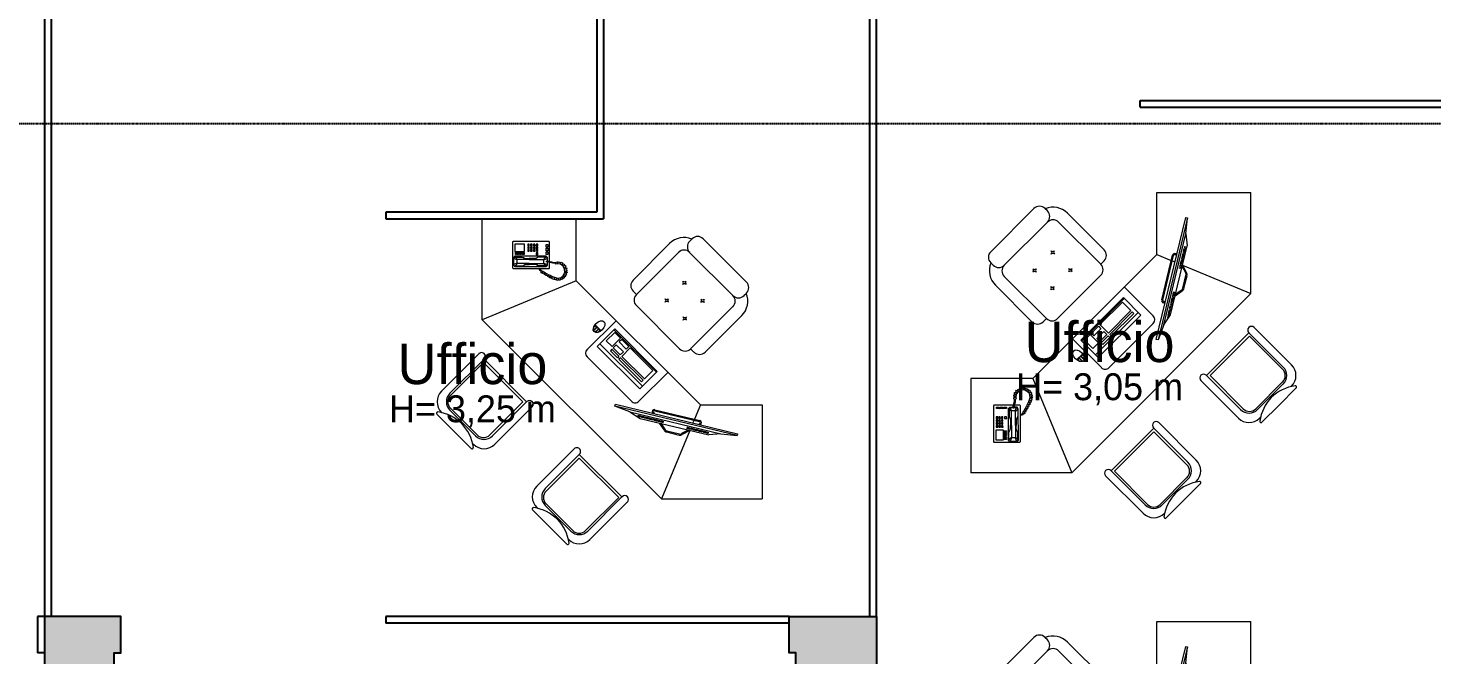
# Model space of a CAD drawing. Header units: millimetres. Extents: x 515 to 43442, y -1882 to 9936.
# Drawn here: x 33453 to 34497, y 2815 to 3281 of the extents above; entities that cross this region are included whole.
import ezdxf

# ---------------------------------------------------------------- set-up
doc = ezdxf.new("R2010")
doc.units = ezdxf.units.MM
doc.linetypes.add('DASHDOT2', pattern=[0.5, 0.25, -0.125, 0, -0.125])
doc.layers.add('_NOTE', color=12, linetype='Continuous', lineweight=20, true_color=0xbd0000)
doc.layers.add('CAMP sez', color=9, linetype='Continuous', lineweight=15, true_color=0xbdbdbd)
doc.layers.add('ARREDI_LINEE', color=33, linetype='Continuous', lineweight=9)
for name, color, linetype in [('CAMP', 5, 'Continuous'), ('Linee di sezione', 7, 'Continuous'), ('PROS', 9, 'Continuous'), ('SEZ', 170, 'Continuous'), ('Testi', 7, 'Continuous')]:
    doc.layers.add(name, color=color, linetype=linetype)
doc.styles.add('T_ESE_q100', font='bahnschrift.ttf', dxfattribs={"height": 15})

# ---------------------------------------------------------------- blocks, each defined once
blk = doc.blocks.new('scrivania esa')
at = {"layer": 'ARREDI_LINEE', "lineweight": -2, "transparency": 33554687}
for p, q in [((5093.7, 28406.7), (5139.2, 28406.7)), ((5087.9, 28398.3), (5087.9, 28400.9)), ((5093.7, 28392.4), (5139.2, 28392.4)), ((5145, 28398.3), (5145, 28400.9)), ((5078.5, 28348.1), (5078.5, 28386.6)), ((5087.9, 28342.2), (5087.9, 28386.6)), ((5145, 28342.2), (5145, 28386.6)), ((5154.4, 28348.1), (5154.4, 28386.6)), ((5016.4, 28350.4), (4966.9, 28300.9)), ((5049, 28317.8), (5016.4, 28350.4)), ((5087.9, 28342.2), (5084.4, 28342.2)), ((5145, 28342.2), (5148.5, 28342.2)), ((5179.6, 28317.8), (5212.2, 28350.4)), ((5212.2, 28350.4), (5261.7, 28300.9)), ((5093.7, 28336.4), (5139.2, 28336.4)), ((5014, 28324.2), (4995.1, 28305.3)), ((5014.6, 28324.2), (5014, 28324.2)), ((5014.2, 28321.1), (5015, 28321.9)), ((5015.5, 28319.7), (5014.2, 28321.1)), ((5024.8, 28314), (5014.6, 28324.2)), ((5015, 28321.9), (5016.4, 28320.5)), ((5016.4, 28320.5), (5015.5, 28319.7)), ((5016.1, 28319.2), (5016.9, 28320)), ((5016.9, 28320), (5018.3, 28318.6)), ((5031.4, 28319.7), (5032.4, 28320)), ((5031.6, 28318.3), (5031.4, 28319.7)), ((5032.4, 28320), (5033.1, 28319)), ((5033.1, 28319), (5033.5, 28320.1)), ((5033.5, 28320.1), (5034.4, 28320.2)), ((5034.4, 28320.2), (5034.6, 28319.1)), ((5034.6, 28319.1), (5035.2, 28320)), ((5035.2, 28320), (5036.1, 28319.8)), ((5036.1, 28319.8), (5036.2, 28318.5)), ((5036.2, 28318.5), (5037, 28319.5)), ((5037, 28319.5), (5037.7, 28319.1)), ((5205.7, 28313.4), (5215, 28321)), ((5002.5, 28310), (4997.4, 28304.9)), ((5006.5, 28306), (5002.5, 28310)), ((5020.3, 28314.9), (5003.7, 28298.4)), ((5005.1, 28312.3), (5004.3, 28311.5)), ((5004.3, 28311.5), (5005.1, 28310.7)), ((5005.9, 28311.5), (5005.1, 28312.3)), ((5005.1, 28310.7), (5005.9, 28311.5)), ((5006.5, 28311), (5005.7, 28310.1)), ((5005.7, 28310.1), (5006.5, 28309.3)), ((5006.6, 28313.8), (5005.8, 28313)), ((5005.8, 28313), (5006.6, 28312.2)), ((5007.3, 28310.1), (5006.5, 28311)), ((5006.5, 28309.3), (5007.3, 28310.1)), ((5007.4, 28313), (5006.6, 28313.8)), ((5006.6, 28312.2), (5007.4, 28313)), ((5007.9, 28309.6), (5007, 28308.8)), ((5008, 28312.5), (5007.2, 28311.6)), ((5007.2, 28311.6), (5008, 28310.8)), ((5008.1, 28315.3), (5007.3, 28314.5)), ((5007.3, 28314.5), (5008.1, 28313.7)), ((5008.7, 28308.8), (5007.9, 28309.6)), ((5008.8, 28311.6), (5008, 28312.5)), ((5008, 28310.8), (5008.8, 28311.6)), ((5009, 28314.5), (5008.1, 28315.3)), ((5008.1, 28313.7), (5009, 28314.5)), ((5009.4, 28311.1), (5008.5, 28310.3)), ((5008.5, 28310.3), (5009.4, 28309.5)), ((5009.5, 28314), (5008.7, 28313.2)), ((5008.7, 28313.2), (5009.5, 28312.3)), ((5009.6, 28316.9), (5008.8, 28316)), ((5008.8, 28316), (5009.6, 28315.2)), ((5009.1, 28293), (5025.5, 28309.5)), ((5010.2, 28310.3), (5009.4, 28311.1)), ((5009.4, 28309.5), (5010.2, 28310.3)), ((5009.4, 28291.1), (5028.3, 28310)), ((5010.3, 28313.2), (5009.5, 28314)), ((5009.5, 28312.3), (5010.3, 28313.2)), ((5010.5, 28316), (5009.6, 28316.9)), ((5009.6, 28315.2), (5010.5, 28316)), ((5010.9, 28312.6), (5010.1, 28311.8)), ((5010.1, 28311.8), (5010.9, 28311)), ((5011, 28315.5), (5010.2, 28314.7)), ((5010.2, 28314.7), (5011, 28313.8)), ((5011.7, 28311.8), (5010.9, 28312.6)), ((5010.9, 28311), (5011.7, 28311.8)), ((5011.8, 28314.7), (5011, 28315.5)), ((5011, 28313.8), (5011.8, 28314.7)), ((5012.4, 28314.1), (5011.6, 28313.3)), ((5011.6, 28313.3), (5012.4, 28312.5)), ((5013.2, 28313.3), (5012.4, 28314.1)), ((5012.4, 28312.5), (5013.2, 28313.3)), ((5013.1, 28304.4), (5020.5, 28311.8)), ((5014, 28312.5), (5013.2, 28311.6)), ((5013.2, 28311.6), (5014.3, 28310.5)), ((5015.1, 28311.4), (5014, 28312.5)), ((5014.3, 28310.5), (5015.1, 28311.4)), ((5015.3, 28302.2), (5022.7, 28309.6)), ((5017.4, 28317.8), (5016.1, 28319.2)), ((5016.4, 28309.6), (5016.1, 28308.5)), ((5016.8, 28310.5), (5016.4, 28309.6)), ((5020.5, 28314.2), (5016.8, 28310.5)), ((5018.3, 28318.6), (5017.4, 28317.8)), ((5018, 28317.3), (5018.8, 28318.1)), ((5019.4, 28315.9), (5018, 28317.3)), ((5018.8, 28318.1), (5020.2, 28316.7)), ((5020.2, 28316.7), (5019.4, 28315.9)), ((5049, 28317.8), (5020, 28247.8)), ((5021.7, 28314.9), (5020.3, 28314.9)), ((5021.1, 28314.7), (5020.5, 28314.2)), ((5020.5, 28314.2), (5020.5, 28311.8)), ((5020.5, 28311.8), (5020.9, 28311.9)), ((5020.9, 28311.9), (5022, 28314.4)), ((5022.8, 28310), (5020.9, 28311.9)), ((5022, 28314.4), (5021.1, 28314.7)), ((5025.1, 28309.6), (5021.4, 28305.9)), ((5023.6, 28313), (5021.7, 28314.9)), ((5022, 28314.4), (5023.5, 28312.9)), ((5022.7, 28309.6), (5022.8, 28310)), ((5025.1, 28309.6), (5022.7, 28309.6)), ((5022.8, 28310), (5025.3, 28311.1)), ((5023.1, 28312.5), (5024.3, 28313.6)), ((5023.5, 28312.1), (5023.1, 28312.5)), ((5024.7, 28313.1), (5023.5, 28312.1)), ((5023.9, 28312.4), (5025.3, 28311.1)), ((5025.7, 28311), (5024.1, 28312.6)), ((5024.3, 28313.6), (5026, 28314.7)), ((5025.7, 28313.8), (5024.7, 28313.1)), ((5025.5, 28310.3), (5025.1, 28309.6)), ((5028.3, 28310.5), (5025.3, 28313.5)), ((5025.3, 28311.1), (5025.5, 28310.3)), ((5025.5, 28309.5), (5025.7, 28311)), ((5027.4, 28314.7), (5025.7, 28313.8)), ((5026, 28314.7), (5027.6, 28315.7)), ((5028.1, 28315.3), (5027.4, 28314.7)), ((5027.6, 28315.7), (5028.3, 28316.4)), ((5028.8, 28316.1), (5028.1, 28315.3)), ((5028.3, 28316.4), (5028.6, 28316.5)), ((5028.3, 28310), (5028.3, 28310.5)), ((5028.6, 28317.1), (5029.2, 28317.8)), ((5028.6, 28316.5), (5028.6, 28317.1)), ((5029.7, 28315.9), (5028.8, 28316.1)), ((5029.2, 28317.8), (5030.1, 28317.2)), ((5030.2, 28316.7), (5029.7, 28315.9)), ((5029.8, 28318.4), (5030.6, 28319.1)), ((5030.1, 28317.2), (5029.8, 28318.4)), ((5032.1, 28318.3), (5030.2, 28316.7)), ((5030.6, 28319.1), (5031.6, 28318.3)), ((5034.5, 28318.6), (5032.1, 28318.3)), ((5034.3, 28307.5), (5037.8, 28309.2)), ((5036.7, 28317.9), (5034.5, 28318.6)), ((5038.5, 28316.4), (5036.7, 28317.9)), ((5037.7, 28319.1), (5037.4, 28318)), ((5037.4, 28318), (5038.4, 28318.4)), ((5037.8, 28309.2), (5039.5, 28311.6)), ((5038.4, 28318.4), (5039, 28318)), ((5039, 28318), (5038.4, 28317)), ((5038.4, 28317), (5039.6, 28317.6)), ((5039.4, 28314), (5038.5, 28316.4)), ((5038.6, 28309.4), (5039.2, 28308.3)), ((5039.7, 28309.1), (5038.6, 28309.4)), ((5039.9, 28316.9), (5039.2, 28316.2)), ((5039.2, 28316.2), (5040.4, 28316.1)), ((5040.7, 28310.7), (5039.3, 28310.6)), ((5039.3, 28310.6), (5040.2, 28309.8)), ((5039.5, 28311.6), (5039.4, 28314)), ((5039.6, 28317.6), (5039.9, 28316.9)), ((5040.6, 28315.4), (5039.7, 28314.7)), ((5039.7, 28314.7), (5041, 28314.8)), ((5040.2, 28309.8), (5039.7, 28309.1)), ((5041.1, 28314), (5040, 28313.6)), ((5040, 28313.6), (5041.1, 28313.1)), ((5041.1, 28312.4), (5040, 28312.1)), ((5040, 28312.1), (5041, 28311.5)), ((5040.4, 28316.1), (5040.6, 28315.4)), ((5041, 28311.5), (5040.7, 28310.7)), ((5041, 28314.8), (5041.1, 28314)), ((5041.1, 28313.1), (5041.1, 28312.4)), ((5179.6, 28317.8), (5049, 28317.8)), ((5091, 28317.8), (5091, 28287.4)), ((5094.6, 28294.4), (5094.6, 28312.7)), ((5094.6, 28312.7), (5139.4, 28312.7)), ((5094.6, 28311.9), (5139.4, 28311.9)), ((5096.5, 28310.9), (5096.5, 28302)), ((5102.5, 28310.9), (5096.5, 28310.9)), ((5102.5, 28310.9), (5102.5, 28302)), ((5103.8, 28310.9), (5111.2, 28310.9)), ((5103.8, 28310.9), (5103.8, 28308.2)), ((5111.2, 28310.9), (5111.2, 28308.2)), ((5112.8, 28310.9), (5112.8, 28302)), ((5112.8, 28310.9), (5136.5, 28310.9)), ((5136.5, 28310.9), (5136.5, 28302)), ((5139.4, 28312.7), (5139.4, 28294.4)), ((5145.4, 28317.8), (5145.4, 28287.4)), ((5146.3, 28277.1), (5205.7, 28313.4)), ((5158.3, 28291.4), (5187.5, 28309.3)), ((5179.6, 28317.8), (5184, 28307.1)), ((5205.7, 28313.4), (5200, 28306.5)), ((5020, 28247.8), (4966.9, 28300.9)), ((4995.1, 28305.3), (4995.1, 28304.8)), ((4995.1, 28304.8), (5008.8, 28291.1)), ((4997.4, 28304.9), (5001.4, 28301)), ((5001.4, 28301), (5006.5, 28306)), ((5002.1, 28300.8), (5002.5, 28301.2)), ((5003.2, 28299.7), (5002.1, 28300.8)), ((5002.5, 28301.2), (5003.6, 28300.1)), ((5002.9, 28301.6), (5003.3, 28302.1)), ((5004, 28300.5), (5002.9, 28301.6)), ((5003.6, 28300.1), (5003.2, 28299.7)), ((5003.3, 28302.1), (5004.4, 28301)), ((5003.7, 28302.5), (5004.2, 28302.9)), ((5004.8, 28301.4), (5003.7, 28302.5)), ((5004.4, 28301), (5004, 28300.5)), ((5004.2, 28302.9), (5005.3, 28301.8)), ((5004.4, 28298.2), (5008.1, 28301.9)), ((5004.6, 28303.3), (5005, 28303.7)), ((5005.7, 28302.2), (5004.6, 28303.3)), ((5005.3, 28301.8), (5004.8, 28301.4)), ((5005, 28303.7), (5006.1, 28302.6)), ((5005.4, 28304.1), (5005.8, 28304.5)), ((5006.5, 28303), (5005.4, 28304.1)), ((5006.1, 28302.6), (5005.7, 28302.2)), ((5005.8, 28304.5), (5006.9, 28303.4)), ((5006.2, 28304.9), (5006.6, 28305.3)), ((5007.3, 28303.8), (5006.2, 28304.9)), ((5006.9, 28303.4), (5006.5, 28303)), ((5006.6, 28305.3), (5007.7, 28304.2)), ((5013.1, 28304.4), (5006.9, 28298.2)), ((5007, 28308.8), (5007.9, 28307.9)), ((5007.7, 28304.2), (5007.3, 28303.8)), ((5007.9, 28307.9), (5008.7, 28308.8)), ((5008.1, 28301.9), (5009.1, 28302.3)), ((5009.1, 28302.3), (5010.2, 28302.6)), ((5015.3, 28302.2), (5009.1, 28296)), ((5010.2, 28302.6), (5011.3, 28303.4)), ((5011.3, 28303.4), (5012.7, 28304.8)), ((5015.3, 28307.4), (5012.7, 28304.8)), ((5013.2, 28298.2), (5013.5, 28299.3)), ((5013.5, 28299.3), (5014.3, 28300.4)), ((5014.3, 28300.4), (5015.7, 28301.8)), ((5016.1, 28308.5), (5015.3, 28307.4)), ((5018.3, 28304.4), (5015.7, 28301.8)), ((5019.4, 28305.2), (5018.3, 28304.4)), ((5020.5, 28305.5), (5019.4, 28305.2)), ((5021.4, 28305.9), (5020.5, 28305.5)), ((5024, 28304.3), (5023.2, 28304.9)), ((5023.6, 28305.3), (5024.2, 28304.9)), ((5024.6, 28304.1), (5024, 28304.3)), ((5024.2, 28304.9), (5024.8, 28304.9)), ((5025.5, 28304.3), (5024.6, 28304.1)), ((5024.8, 28304.9), (5025.4, 28304.8)), ((5025.4, 28304.8), (5025.7, 28304.8)), ((5026, 28303.8), (5025.5, 28304.3)), ((5025.7, 28304.8), (5026, 28304.5)), ((5025.9, 28305.1), (5027.3, 28305.4)), ((5026, 28304.5), (5025.9, 28305.1)), ((5026.4, 28303.6), (5026, 28303.8)), ((5026.8, 28303.8), (5026.4, 28303.6)), ((5027.1, 28304.9), (5026.8, 28303.8)), ((5027.6, 28304), (5027.1, 28304.9)), ((5027.3, 28305.4), (5029.6, 28306)), ((5028.2, 28304.2), (5027.6, 28304)), ((5028.6, 28305.4), (5028.2, 28304.2)), ((5029.1, 28304.4), (5028.6, 28305.4)), ((5029.8, 28304.6), (5029.1, 28304.4)), ((5029.6, 28306), (5031.4, 28306.6)), ((5029.9, 28305.8), (5029.8, 28304.6)), ((5030.3, 28304.7), (5029.9, 28305.8)), ((5031.2, 28305.1), (5030.3, 28304.7)), ((5031.3, 28306.2), (5031.2, 28305.1)), ((5031.8, 28305.2), (5031.3, 28306.2)), ((5031.4, 28306.6), (5031.6, 28306.4)), ((5031.6, 28306.4), (5031.8, 28306.8)), ((5031.8, 28306.8), (5034.3, 28307.5)), ((5032.7, 28305.5), (5031.8, 28305.2)), ((5033, 28306.6), (5032.7, 28305.5)), ((5033.6, 28305.6), (5033, 28306.6)), ((5034.3, 28305.8), (5033.6, 28305.6)), ((5034.6, 28307.1), (5034.3, 28305.8)), ((5035.4, 28306.2), (5034.6, 28307.1)), ((5036.5, 28306.8), (5035.4, 28306.2)), ((5036, 28307.9), (5036.5, 28306.8)), ((5036.8, 28306.9), (5036, 28307.9)), ((5037.7, 28307.4), (5036.8, 28306.9)), ((5037.6, 28308.5), (5037.7, 28307.4)), ((5038.4, 28307.8), (5037.6, 28308.5)), ((5039.2, 28308.3), (5038.4, 28307.8)), ((5088.4, 28304.6), (5082, 28304.6)), ((5082.7, 28304.2), (5082.7, 28302.3)), ((5084.1, 28304.2), (5082.7, 28304.2)), ((5084.1, 28300.7), (5084.1, 28304.2)), ((5084.4, 28304.2), (5084.4, 28300.6)), ((5085.9, 28304.2), (5084.4, 28304.2)), ((5085.9, 28300.6), (5085.9, 28304.2)), ((5086.2, 28304.2), (5086.2, 28300.7)), ((5087.6, 28304.2), (5086.2, 28304.2)), ((5087.6, 28302.1), (5087.6, 28304.2)), ((5102.5, 28302), (5096.5, 28302)), ((5111.2, 28308.2), (5103.8, 28308.2)), ((5103.8, 28305.2), (5111.2, 28305.2)), ((5103.8, 28305.2), (5103.8, 28302)), ((5111.2, 28302), (5103.8, 28302)), ((5111.2, 28300.6), (5103.8, 28300.6)), ((5103.8, 28300.6), (5103.8, 28299)), ((5111.2, 28299), (5103.8, 28299)), ((5111.2, 28305.2), (5111.2, 28302)), ((5111.2, 28300.6), (5111.2, 28299)), ((5136.5, 28302), (5112.8, 28302)), ((5112.8, 28300.6), (5112.8, 28299)), ((5136.5, 28300.6), (5112.8, 28300.6)), ((5136.5, 28299), (5112.8, 28299)), ((5136.5, 28300.6), (5136.5, 28299)), ((5155.1, 28279), (5200, 28306.5)), ((5158.7, 28290.7), (5188, 28308.6)), ((5184.3, 28299.3), (5185, 28298.1)), ((5184.4, 28306.4), (5185.2, 28304.4)), ((5185, 28299.7), (5185.7, 28298.6)), ((5185.7, 28300.1), (5186.4, 28299)), ((5187.6, 28298.9), (5185.7, 28292.6)), ((5186.3, 28300.5), (5187, 28299.4)), ((5187, 28301), (5187.7, 28299.8)), ((5187.5, 28298.7), (5208.6, 28247.8)), ((5187.7, 28301.4), (5188.4, 28300.2)), ((5188.4, 28301.8), (5189.1, 28300.7)), ((5189.2, 28307.6), (5189, 28306.7)), ((5189.1, 28302.2), (5189.8, 28301.1)), ((5189.8, 28302.6), (5190.5, 28301.5)), ((5190, 28307.4), (5190, 28307.3)), ((5190.5, 28303.1), (5191.2, 28301.9)), ((5191.2, 28303.5), (5191.9, 28302.3)), ((5191.9, 28303.9), (5192.6, 28302.8)), ((5192.6, 28304.3), (5193.2, 28303.2)), ((5193.2, 28304.7), (5193.9, 28303.6)), ((5193.9, 28305.2), (5194.6, 28304)), ((5194.6, 28305.6), (5195.3, 28304.5)), ((5195.3, 28306), (5196, 28304.9)), ((5196, 28306.4), (5196.7, 28305.3)), ((5196.7, 28306.9), (5197.4, 28305.7)), ((5197.4, 28307.3), (5198.1, 28306.1)), ((5198.1, 28307.7), (5198.8, 28306.6)), ((5208.6, 28247.8), (5261.7, 28300.9)), ((5003.7, 28298.4), (5003.6, 28297.1)), ((5003.6, 28297.1), (5007.7, 28293)), ((5004, 28297.5), (5004.4, 28298.2)), ((5004.3, 28296.7), (5004, 28297.5)), ((5006.8, 28297.8), (5004.3, 28296.7)), ((5004.3, 28296.7), (5007.6, 28293.4)), ((5004.4, 28298.2), (5006.9, 28298.2)), ((5006.9, 28298.2), (5006.8, 28297.8)), ((5008.7, 28295.9), (5006.8, 28297.8)), ((5008.7, 28295.9), (5007.6, 28293.4)), ((5007.6, 28293.4), (5008.4, 28293.1)), ((5007.7, 28293), (5009.1, 28293)), ((5008.4, 28293.1), (5009.1, 28293.6)), ((5009.1, 28296), (5008.7, 28295.9)), ((5008.8, 28291.1), (5009.4, 28291.1)), ((5009.1, 28293.6), (5012.8, 28297.3)), ((5009.1, 28293.6), (5009.1, 28296)), ((5012.8, 28297.3), (5013.2, 28298.2)), ((5139.4, 28297.2), (5094.6, 28297.2)), ((5139.4, 28294.4), (5094.6, 28294.4)), ((5158.8, 28288.3), (5158.9, 28288.3)), ((5159, 28289.1), (5159.9, 28288.9)), ((5165.9, 28288), (5166.6, 28286.9)), ((5166.6, 28288.4), (5167.3, 28287.3)), ((5167.3, 28288.9), (5168, 28287.7)), ((5168, 28289.3), (5168.6, 28288.2)), ((5168.6, 28289.7), (5169.3, 28288.6)), ((5175.7, 28286.5), (5183.9, 28291.5)), ((5176.1, 28285.8), (5184.4, 28290.8)), ((5186.5, 28298.2), (5184.9, 28292.8)), ((5094.8, 28283.5), (5141.5, 28283.5)), ((5146.3, 28277.1), (5155.1, 28279)), ((5152.1, 28279.6), (5152.8, 28278.5)), ((5152.8, 28280), (5153.5, 28278.9)), ((5153.5, 28280.4), (5154.2, 28279.3)), ((5154.2, 28280.9), (5154.9, 28279.7)), ((5154.9, 28281.3), (5155.5, 28280.2)), ((5155.5, 28281.7), (5156.2, 28280.6)), ((5156.2, 28282.1), (5156.9, 28281)), ((5156.9, 28282.5), (5157.6, 28281.4)), ((5157.6, 28283), (5158.3, 28281.8)), ((5158.3, 28283.4), (5159, 28282.3)), ((5159, 28283.8), (5159.7, 28282.7)), ((5159.7, 28284.2), (5160.4, 28283.1)), ((5160.4, 28284.7), (5161.1, 28283.5)), ((5161.1, 28285.1), (5161.7, 28283.9)), ((5161.7, 28285.5), (5162.4, 28284.4)), ((5162.4, 28285.9), (5163.1, 28284.8)), ((5163.1, 28286.3), (5163.8, 28285.2)), ((5163.8, 28286.8), (5164.5, 28285.6)), ((5164.5, 28287.2), (5165.2, 28286)), ((5165.2, 28287.6), (5165.9, 28286.5)), ((5167.5, 28286.6), (5173.9, 28285.4)), ((5168.5, 28287.3), (5174.1, 28286.2)), ((5146.3, 28277.1), (5135.3, 28272.3)), ((5208.6, 28247.8), (5020, 28247.8)), ((5036.2, 28228.4), (5036.2, 28188.9)), ((5041.8, 28228.1), (5041.8, 28228.6)), ((5041.8, 28228), (5041.8, 28228.3)), ((5041.8, 28228.1), (5041.8, 28192.2)), ((5086.6, 28228.1), (5041.8, 28228.1)), ((5043.2, 28226.1), (5043.2, 28191.3)), ((5084.7, 28226.1), (5043.2, 28226.1)), ((5084.7, 28191.3), (5084.7, 28226.1)), ((5086.6, 28228), (5086.6, 28228.3)), ((5086.6, 28192.2), (5086.6, 28228.1)), ((5092.2, 28188.9), (5092.2, 28228.3)), ((5136.4, 28188.9), (5136.4, 28228.3)), ((5142, 28228), (5142, 28228.3)), ((5142, 28192.2), (5142, 28228.1)), ((5142, 28228.1), (5186.8, 28228.1)), ((5143.9, 28191.3), (5143.9, 28226.1)), ((5143.9, 28226.1), (5185.4, 28226.1)), ((5185.4, 28226.1), (5185.4, 28191.3)), ((5186.8, 28228.1), (5186.8, 28228.6)), ((5186.8, 28228), (5186.8, 28228.3)), ((5186.8, 28228.1), (5186.8, 28192.2)), ((5192.4, 28228.4), (5192.4, 28188.9)), ((5049.9, 28184.6), (5078, 28184.6)), ((5178.7, 28184.6), (5150.6, 28184.6)), ((5045.9, 28174.3), (5063.9, 28174.3)), ((5047.4, 28177.7), (5047.9, 28177.7)), ((5050.7, 28183.3), (5077.6, 28183.3)), ((5082, 28174.3), (5063.9, 28174.3)), ((5080, 28177.7), (5081, 28177.7)), ((5146.6, 28174.3), (5164.7, 28174.3)), ((5148.6, 28177.7), (5147.6, 28177.7)), ((5177.9, 28183.3), (5151, 28183.3)), ((5182.7, 28174.3), (5164.7, 28174.3)), ((5181.2, 28177.7), (5180.7, 28177.7))]:
    blk.add_line(p, q, dxfattribs=at)
blk.add_lwpolyline([(5134.6, 28273.4), (5214.3, 28322.1), (5215, 28321), (5135.3, 28272.3)], close=True, dxfattribs=at)
for centre, radius, start, end in [((5093.7, 28400.9), 5.83, 90, 180), ((5139.2, 28400.9), 5.83, 0, 90), ((5093.7, 28386.6), 15.2, 112.6199, 180), ((5093.7, 28398.3), 5.83, 180, 270), ((5093.7, 28386.6), 5.83, 90, 180), ((5139.2, 28398.3), 5.83, 270, 0), ((5139.2, 28386.6), 5.83, 0, 90), ((5139.2, 28386.6), 15.2, 0, 67.3801), ((5105.2, 28375.5), 1.75, 270, 0), ((5105.2, 28372), 1.75, 0, 90), ((5108.7, 28375.5), 1.75, 180, 270), ((5108.7, 28372), 1.75, 90, 180), ((5124.2, 28375.5), 1.75, 270, 0), ((5124.2, 28372), 1.75, 0, 90), ((5127.7, 28375.5), 1.75, 180, 270), ((5127.7, 28372), 1.75, 90, 180), ((5105.2, 28356.8), 1.75, 270, 0), ((5105.2, 28353.3), 1.75, 0, 90), ((5108.7, 28356.8), 1.75, 180, 270), ((5108.7, 28353.3), 1.75, 90, 180), ((5124.2, 28356.8), 1.75, 270, 0), ((5124.2, 28353.3), 1.75, 0, 90), ((5127.7, 28356.8), 1.75, 180, 270), ((5127.7, 28353.3), 1.75, 90, 180), ((5084.4, 28348.1), 5.83, 180, 270), ((5093.7, 28342.2), 5.83, 180, 270), ((5139.2, 28342.2), 5.83, 270, 0), ((5148.5, 28348.1), 5.83, 270, 0), ((5188.4, 28307.8), 1.68, 343.7076, 121.4279), ((5188.4, 28307.8), 0.859, 343.7076, 121.4279), ((5159.1, 28289.9), 1.68, 121.4279, 259.1482), ((5159.1, 28289.9), 0.859, 121.4279, 259.1482), ((5182.8, 28293.5), 2.26, 301.4279, 343.7076), ((5182.8, 28293.5), 3.09, 301.4279, 343.7076), ((5094.8, 28287.4), 3.89, 180, 270), ((5141.5, 28287.4), 3.89, 270, 0), ((5174.5, 28288.4), 3.09, 259.1482, 301.4279), ((5174.5, 28288.4), 2.26, 259.1482, 301.4279), ((5039, 28228.3), 2.81, 0.0063, 180.0063), ((5089.4, 28228.3), 2.81, 359.9937, 179.9937), ((5139.2, 28228.3), 2.81, 0.0063, 180.0063), ((5189.6, 28228.3), 2.81, 359.9937, 179.9937), ((5047.4, 28188.9), 11.2, 179.9937, 269.9937), ((5050.7, 28192.2), 8.96, 179.9937, 269.9937), ((5049.9, 28191.3), 6.72, 179.9937, 269.9937), ((5077.6, 28192.2), 8.96, 269.9937, 359.9937), ((5078, 28191.3), 6.72, 269.9937, 359.9937), ((5081, 28188.9), 11.2, 269.9937, 359.9937), ((5147.6, 28188.9), 11.2, 180.0063, 270.0063), ((5151, 28192.2), 8.96, 180.0063, 270.0063), ((5150.6, 28191.3), 6.72, 180.0063, 270.0063), ((5177.9, 28192.2), 8.96, 270.0063, 0.0063), ((5178.7, 28191.3), 6.72, 270.0063, 0.0063), ((5181.2, 28188.9), 11.2, 270.0063, 0.0063), ((5045.9, 28175.2), 0.956, 126.1924, 270.0063), ((5065, 28149.2), 33.3, 91.7983, 126.1924), ((5062.9, 28149.2), 33.3, 53.8076, 88.2017), ((5082, 28175.2), 0.956, 269.9937, 53.8076), ((5146.6, 28175.2), 0.956, 126.1924, 270.0063), ((5165.7, 28149.2), 33.3, 91.7983, 126.1924), ((5163.6, 28149.2), 33.3, 53.8076, 88.2017), ((5182.7, 28175.2), 0.956, 269.9937, 53.8076)]:
    blk.add_arc(centre, radius, start, end, dxfattribs=at)
blk.add_ellipse((5085.2, 28305.7), major_axis=(0, 5.22), ratio=0.623418, dxfattribs=at)

msp = doc.modelspace()

# ---------------------------------------------------------------- hatches: boundary and pattern name
at = {"layer": 'CAMP sez'}
h = msp.add_hatch(color=256, dxfattribs=at)
h.dxf.hatch_style = 1
h.paths.add_polyline_path([(35363.9, 1722.4), (35343.9, 1722.4), (35343.9, 1592.8), (35120.7, 1441.1), (35132, 1424.5), (35363.9, 1582.2)], flags=17)
h.paths.add_polyline_path([(35099.7, 1402.6), (35088.4, 1419.3), (34693.9, 1220.7), (34693.9, 1198.4)], flags=17)
h.paths.add_polyline_path([(34693.9, 1271.4), (34579.9, 1271.4), (34579.9, 1244.4), (34584.9, 1244.4), (34584.9, 1225.4), (34579.9, 1225.4), (34579.9, 1198.4), (34693.9, 1198.4)], flags=17)
h.paths.add_polyline_path([(34693.9, 2843.4), (34579.9, 2843.4), (34579.9, 2816.4), (34584.9, 2816.4), (34584.9, 2797.4), (34579.9, 2797.4), (34579.9, 2770.4), (34693.9, 2770.4)], flags=17)
h.paths.add_polyline_path([(34693.9, 2319.4), (34579.9, 2319.4), (34579.9, 2292.4), (34584.9, 2292.4), (34584.9, 2273.4), (34579.9, 2273.4), (34579.9, 2246.4), (34693.9, 2246.4)], flags=17)
h.paths.add_polyline_path([(34693.9, 1795.4), (34579.9, 1795.4), (34579.9, 1768.4), (34584.9, 1768.4), (34584.9, 1749.4), (34579.9, 1749.4), (34579.9, 1722.4), (34693.9, 1722.4)], flags=17)
h.paths.add_polyline_path([(35363.9, 1895.9), (35343.9, 1895.9), (35343.9, 1742.4), (34693.9, 1742.4), (34693.9, 1722.4), (35363.9, 1722.4)], flags=17)
h.paths.add_polyline_path([(35363.9, 2419.9), (35343.9, 2419.9), (35343.9, 2145.9), (35363.9, 2145.9)], flags=17)
h.paths.add_polyline_path([(35363.9, 3851.4), (35343.9, 3851.4), (35343.9, 3607.9), (35363.9, 3607.9)], flags=17)
h.paths.add_polyline_path([(35363.9, 3357.9), (35343.9, 3357.9), (35343.9, 3193.9), (35363.9, 3193.9)], flags=17)
h.paths.add_polyline_path([(35363.9, 2943.9), (35343.9, 2943.9), (35343.9, 2669.9), (35363.9, 2669.9)], flags=17)
h.paths.add_polyline_path([(34083.9, 3674.4), (33464.9, 3674.4), (33464.9, 3663.4), (33915.9, 3663.4), (33915.9, 3463.4), (33825.9, 3463.4), (33825.9, 3460.4), (33910.9, 3460.4), (33910.9, 3454.4), (33825.9, 3454.4), (33825.9, 3451.4), (33915.9, 3451.4), (33915.9, 3309.4), (33825.9, 3309.4), (33825.9, 3304.9), (33915.9, 3304.9), (33915.9, 3298.9), (33825.9, 3298.9), (33825.9, 3294.4), (33925.9, 3294.4), (33925.9, 3357.4), (34018.9, 3357.4), (34018.9, 3367.4), (33925.9, 3367.4), (33925.9, 3515.4), (33928.9, 3515.4), (33928.9, 3526.4), (33925.9, 3526.4), (33925.9, 3663.4), (34072.9, 3663.4), (34072.9, 3526.4), (34003.9, 3526.4), (34003.9, 3515.4), (34072.9, 3515.4), (34072.9, 3506.4), (34078.9, 3506.4), (34078.9, 3511.4), (34083.9, 3511.4)], flags=17)
h.paths.add_polyline_path([(33735.9, 3463.4), (33710.9, 3463.4), (33710.9, 3663.4), (33695.9, 3663.4), (33695.9, 3414.1), (33711, 3414.2), (33698.9, 3414.6), (33710.9, 3414.1), (33710.9, 3451.4), (33735.9, 3451.4)], flags=16)
h.paths.add_polyline_path([(33715.4, 4657.4), (33695.4, 4657.4), (33695.4, 4259.4), (33715.4, 4259.4)], flags=17)
h.paths.add_polyline_path([(33735.4, 4259.4), (33675.4, 4259.4), (33675.4, 4239.4), (33735.4, 4239.4)], flags=17)
h.paths.add_polyline_path([(33585.4, 4259.4), (33472.9, 4259.4), (33472.9, 4239.4), (33585.4, 4239.4)], flags=17)
h.paths.add_polyline_path([(33852.9, 4259.4), (33825.4, 4259.4), (33825.4, 4239.4), (33852.9, 4239.4)], flags=17)
h.paths.add_polyline_path([(33254.9, 682.4), (32919.9, 682.4), (32919.9, 647.4), (33219.9, 647.4), (33219.9, 489.5), (33254.9, 489.5), (33254.9, 557.4), (33257.9, 557.4), (33257.9, 567.4), (33254.9, 567.4)])
h.paths.add_polyline_path([(34693.9, 3367.4), (34579.9, 3367.4), (34579.9, 3340.4), (34584.9, 3340.4), (34584.9, 3321.4), (34579.9, 3321.4), (34579.9, 3294.4), (34693.9, 3294.4)], flags=17)
h.paths.add_polyline_path([(34112.9, 3669.4), (34107.9, 3669.4), (34107.9, 3674.4), (34083.9, 3674.4), (34083.9, 3660.4), (34112.9, 3660.4)], flags=17)
h.paths.add_polyline_path([(37935.3, 3374.5), (37903.9, 3353.2), (37921.8, 3326.7), (37953.3, 3348.1)], flags=17)
h.paths.add_polyline_path([(37700.2, 3176.1), (37682.2, 3202.5), (37621.8, 3161.5), (37639.8, 3135)], flags=17)
h.paths.add_polyline_path([(37158.9, 2839.4), (37095.9, 2839.4), (37095.9, 2759.4), (37161.3, 2803.8)], flags=17)
h.paths.add_polyline_path([(36635.9, 2839.4), (36572.9, 2839.4), (36572.9, 2767.4), (36635.9, 2767.4)], flags=17)
h.paths.add_polyline_path([(36609.5, 2469.9), (36577.3, 2448), (36596.4, 2419.8), (36628.7, 2441.8)], flags=17)
h.paths.add_polyline_path([(36106.4, 2086.8), (36087.3, 2114.9), (36055, 2093), (36074.1, 2064.9)], flags=17)
h.paths.add_polyline_path([(35591.9, 1793.4), (35528.9, 1793.4), (35528.9, 1694.4), (35591.9, 1732.4)], flags=17)
h.paths.add_polyline_path([(35132, 1424.5), (35112.8, 1452.7), (35080.6, 1430.7), (35099.7, 1402.6)], flags=17)
h.paths.add_polyline_path([(34106.9, 1209.4), (34083.9, 1209.4), (34083.9, 1198.4), (34106.9, 1198.4)], flags=17)
h.paths.add_polyline_path([(34083.9, 1271.4), (34018.9, 1271.4), (34018.9, 1244.4), (34023.9, 1244.4), (34023.9, 1225.4), (34018.9, 1225.4), (34018.9, 1198.4), (34083.9, 1198.4), (34083.9, 1209.4)], flags=17)
h.paths.add_polyline_path([(34018.9, 1211.4), (33521.9, 1211.4), (33521.9, 1198.4), (34018.9, 1198.4)], flags=17)
h.paths.add_polyline_path([(33521.9, 1225.4), (33516.9, 1225.4), (33516.9, 1244.4), (33521.9, 1244.4), (33521.9, 1271.4), (33464.9, 1271.4), (33464.9, 1198.4), (33521.9, 1198.4)], flags=17)
h.paths.add_polyline_path([(33516.9, 1768.4), (33521.9, 1768.4), (33521.9, 1795.4), (33464.9, 1795.4), (33464.9, 1722.4), (33521.9, 1722.4), (33521.9, 1749.4), (33516.9, 1749.4)], flags=17)
h.paths.add_polyline_path([(34083.9, 1795.4), (34018.9, 1795.4), (34018.9, 1768.4), (34023.9, 1768.4), (34023.9, 1749.4), (34018.9, 1749.4), (34018.9, 1722.4), (34083.9, 1722.4)], flags=17)
edge = h.paths.add_edge_path(flags=17)
edge.add_arc((34083.9, 2282.9), 218, 270, 282.4589, ccw=False)
edge.add_line((34083.9, 2064.9), (34083.9, 2047.9))
edge.add_arc((34083.9, 2282.9), 235, 270, 282.4589)
edge.add_line((34134.6, 2053.4), (34131, 2070))
edge = h.paths.add_edge_path(flags=17)
edge.add_line((34083.9, 2321.4), (33999.8, 2321.4))
edge.add_arc((34083.9, 2282.9), 92.5, 155.4041, 204.5959)
edge.add_line((33999.8, 2244.4), (34083.9, 2244.4))
edge.add_line((34083.9, 2244.4), (34083.9, 2321.4))
h.paths.add_polyline_path([(33516.9, 2292.4), (33521.9, 2292.4), (33521.9, 2319.4), (33464.9, 2319.4), (33464.9, 2246.4), (33521.9, 2246.4), (33521.9, 2273.4), (33516.9, 2273.4)], flags=17)
edge = h.paths.add_edge_path(flags=17)
edge.add_arc((34083.9, 2282.9), 235, 77.5411, 90)
edge.add_line((34083.9, 2517.9), (34083.9, 2500.9))
edge.add_arc((34083.9, 2282.9), 218, 77.5411, 90, ccw=False)
edge.add_line((34131, 2495.7), (34134.6, 2512.3))
h.paths.add_polyline_path([(34083.9, 2843.4), (34018.9, 2843.4), (34018.9, 2816.4), (34023.9, 2816.4), (34023.9, 2797.4), (34018.9, 2797.4), (34018.9, 2770.4), (34083.9, 2770.4)], flags=17)
h.paths.add_polyline_path([(33521.9, 2843.4), (33464.9, 2843.4), (33464.9, 2770.4), (33521.9, 2770.4), (33521.9, 2797.4), (33516.9, 2797.4), (33516.9, 2816.4), (33521.9, 2816.4)], flags=17)
h.paths.add_polyline_path([(33521.9, 3367.4), (33464.9, 3367.4), (33464.9, 3294.4), (33521.9, 3294.4), (33521.9, 3321.4), (33516.9, 3321.4), (33516.9, 3340.4), (33521.9, 3340.4)], flags=16)
h.paths.add_polyline_path([(34083.9, 3367.4), (34018.9, 3367.4), (34018.9, 3357.4), (34018.9, 3294.4), (34083.9, 3294.4)], flags=16)
h.paths.add_polyline_path([(33997.9, 4307.4), (33978.9, 4307.4), (33978.9, 4328.4), (33957.9, 4307.4), (33967.9, 4307.4), (33852.9, 4307.4), (33852.9, 3908.4), (33971.9, 3908.4), (33971.9, 3815.4), (34024.9, 3815.4), (34024.9, 3826.4), (33998.9, 3826.4), (33998.9, 3924.4), (33867.9, 3924.4), (33867.9, 4290.4), (33970.9, 4290.4), (33970.9, 4236.4), (34326.9, 4236.4), (34326.9, 4247.4), (33997.9, 4247.4)], flags=17)
h.paths.add_polyline_path([(35591.9, 2839.4), (35528.9, 2839.4), (35528.9, 2767.4), (35591.9, 2767.4)], flags=17)
h.paths.add_polyline_path([(33477.9, 1198.4), (33477.9, 1173.4), (33491.9, 1173.4), (33491.9, 1198.4)], flags=17)
h.paths.add_polyline_path([(34083.9, 3367.4), (34083.9, 3426.4), (34078.9, 3426.4), (34078.9, 3431.4), (34072.9, 3431.4), (34072.9, 3367.4)], flags=16)
h.paths.add_polyline_path([(33997.9, 4657.4), (34494.9, 4657.4), (34494.9, 4247.4), (34416.9, 4247.4), (34416.9, 4236.4), (34494.9, 4236.4), (34494.9, 3869.4), (34472.9, 3869.4), (34472.9, 3826.4), (34106.9, 3826.4), (34106.9, 3815.4), (34472.9, 3815.4), (34472.9, 3787.4), (34483.9, 3787.4), (34483.9, 3815.4), (34796.9, 3815.4), (34796.9, 3674.4), (34483.9, 3674.4), (34483.9, 3701.4), (34472.9, 3701.4), (34472.9, 3674.4), (34237.9, 3674.4), (34237.9, 3669.4), (34232.9, 3669.4), (34232.9, 3660.4), (34816.9, 3660.4), (34816.9, 3757.4), (35125.9, 3757.4), (35125.9, 3851.4), (35549.9, 3851.4), (35549.9, 3832.4), (35576.9, 3832.4), (35576.9, 3851.4), (36593.9, 3851.4), (36593.9, 3832.4), (36620.9, 3832.4), (36620.9, 3851.4), (37638.9, 3851.4), (37638.9, 3832.4), (37689.9, 3832.4), (37689.9, 3918.4), (37681.9, 3918.4), (37681.9, 4228.4), (37689.9, 4228.4), (37689.9, 4279.4), (37917.9, 4279.4), (37917.9, 4222.4), (38120.9, 3864.4), (37945.9, 3864.4), (37945.9, 3918.4), (37917.9, 3918.4), (37917.9, 3848.4), (37970.9, 3755.4), (37980.5, 3760.8), (37930.6, 3848.4), (38130, 3848.4), (38275.2, 3592.3), (38132, 3494.9), (38024, 3684.4), (38014.5, 3678.9), (38135.8, 3466.1), (38559.2, 3753.9), (38597.1, 3697.4), (38622, 3714.1), (38529.9, 3851.5), (38926, 4124.3), (38862.2, 3501.6), (38795.2, 3456), (38784.7, 3471.8), (34083.9, 277), (34083.9, 623.4), (33491.9, 623.4), (33491.9, 711.4), (33459.9, 711.4), (33459.9, 599.4), (33464.9, 599.4), (33464.9, 567.4), (33459.9, 567.4), (33347.9, 567.4), (33347.9, 557.4), (33350.9, 557.4), (33350.9, 489.5), (33360.9, 489.5), (33360.9, 563.4), (33459.9, 563.4), (33459.9, 517.4), (33522.9, 517.4), (33522.9, 597.4), (34020.9, 597.4), (34020.9, 549.4), (34058.9, 549.4), (34058.9, 299.4), (33921.7, 299.4), (33921.7, 260.4), (34058.9, 260.4), (34058.9, 212.4), (33921.7, 118.6), (33921.7, 76.2), (34090.9, 191.9), (34090.9, 239.4), (38779.3, 3425.9), (38789.9, 3410.1), (38895.3, 3481.7), (38961.9, 4185.5), (38488.5, 3859.3), (38543.8, 3776.8), (38299.3, 3610.6), (37947.9, 4230.3), (37947.9, 4309.4), (37651.9, 4309.4), (37651.9, 3881.4), (35085.9, 3881.4), (35085.9, 3777.4), (34816.9, 3777.4), (34816.9, 3835.4), (34514.9, 3835.4), (34514.9, 4677.4), (33426.9, 4677.4), (33426.9, 3840.4), (33219.9, 3840.4), (33219.9, 3294.4), (33254.9, 3294.4), (33254.9, 3815.4), (33477.9, 3815.4), (33477.9, 3908.4), (33497.9, 3908.4), (33497.9, 3913.4), (33446.9, 3913.4), (33446.9, 4239.4), (33472.9, 4239.4), (33472.9, 4276.4), (33496.9, 4276.4), (33496.9, 4289.4), (33472.9, 4289.4), (33472.9, 4307.4), (33446.9, 4307.4), (33446.9, 4616.4), (33472.9, 4616.4), (33472.9, 4657.4), (33957.9, 4657.4), (33957.9, 4307.4), (33978.9, 4328.4), (33978.9, 4616.4), (33997.9, 4616.4)])

# ---------------------------------------------------------------- linework, layer by layer
at = {"layer": 'CAMP', "color": 8}
for p, q in [((33464.9, 3294.4), (33464.9, 2843.4)), ((33469.9, 3294.4), (33469.9, 2843.4)), ((33875.9, 3294.4), (33875.9, 3144.4)), ((33880.9, 3294.4), (33880.9, 3139.4)), ((34078.9, 2843.4), (34078.9, 3294.4)), ((34083.9, 2843.4), (34083.9, 3294.4)), ((34279.9, 3227.4), (34579.9, 3227.4)), ((34279.9, 3222.4), (34279.9, 3227.4)), ((34279.9, 3222.4), (34579.9, 3222.4)), ((33875.9, 3144.4), (33718.9, 3144.4)), ((33718.9, 3144.4), (33718.9, 3139.4)), ((33718.9, 3139.4), (33880.9, 3139.4)), ((34018.9, 2843.4), (33718.9, 2843.4)), ((33718.9, 2843.4), (33718.9, 2838.4)), ((34018.9, 2838.4), (33718.9, 2838.4))]:
    msp.add_line(p, q, dxfattribs=at)
at = {"layer": 'Linee di sezione', "linetype": 'DASHDOT2'}
msp.add_line((33021.9, 3210.4), (38662.3, 3210.4), dxfattribs=at)
at = {"layer": 'PROS'}
for p, q in [((33464.9, 2843.4), (33459.9, 2843.4)), ((33459.9, 2843.4), (33459.9, 2816.4)), ((33464.9, 2816.4), (33459.9, 2816.4))]:
    msp.add_line(p, q, dxfattribs=at)
at = {"layer": 'SEZ'}
for points in [[(33516.9, 2797.4), (33516.9, 2816.4), (33521.9, 2816.4), (33521.9, 2843.4), (33464.9, 2843.4), (33464.9, 2770.4), (33521.9, 2770.4), (33521.9, 2797.4)], [(34018.9, 2770.4), (34018.9, 2797.4), (34023.9, 2797.4), (34023.9, 2816.4), (34018.9, 2816.4), (34018.9, 2843.4), (34083.9, 2843.4), (34083.9, 2770.4)]]:
    msp.add_lwpolyline(points, close=True, dxfattribs=at)

# ---------------------------------------------------------------- block references
at = {"layer": '_NOTE'}
for p, rotation in [((50653.6, -20573.5), 45.00000000007189), ((10266.6, -13360.3), 315.0000000000719), ((50653.6, -20892.7), 45.00000000007189)]:
    msp.add_blockref('scrivania esa', p, dxfattribs=dict(at, rotation=rotation))

# ---------------------------------------------------------------- texts
at = {"layer": 'Testi', "attachment_point": 5, "style": 'T_ESE_q100'}
for s, insert, char_height in [('Ufficio', (34249.8, 3047.5), 30), ('Ufficio', (33783.3, 3031.1), 30), ('H= 3,05 m', (34249.8, 3012.5), 20), ('H= 3,25 m', (33783.3, 2996.1), 20)]:
    msp.add_mtext(s, dxfattribs=dict(at, insert=insert, char_height=char_height))

doc.saveas('drawing.dxf')
